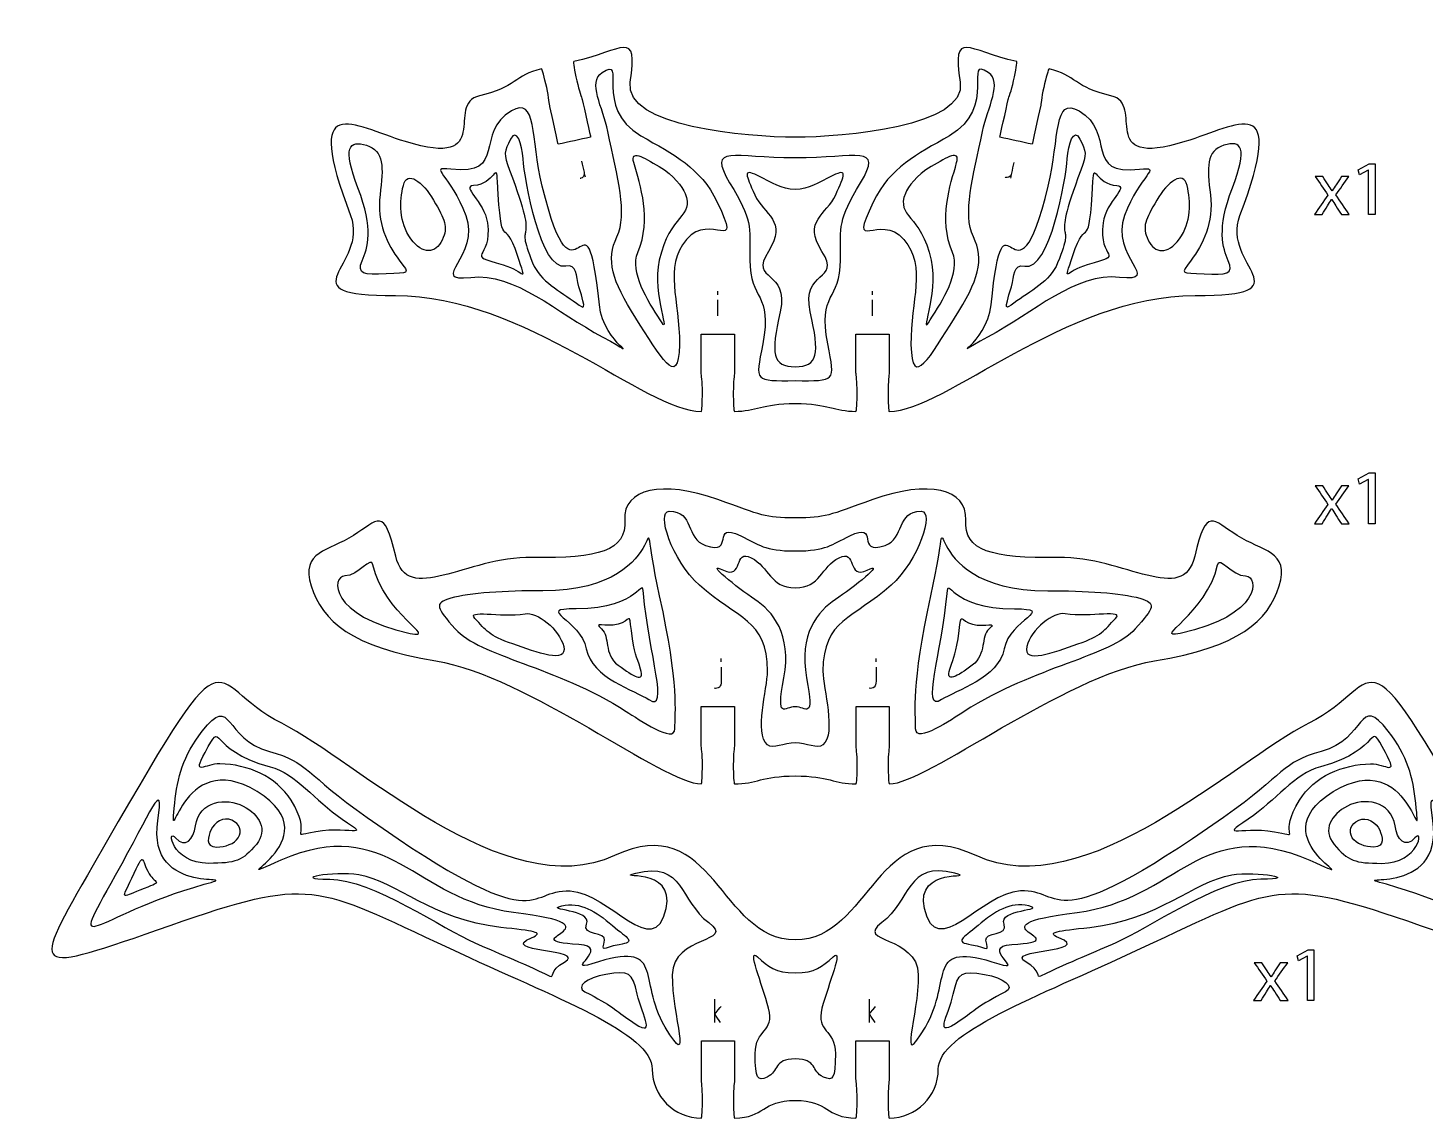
# Model space of a CAD drawing. Extents: x 0 to 1000, y 0 to 600.
# Drawn here: x 483.9 to 610.4, y 292.8 to 391.5 of the extents above; entities that cross this region are included whole.
import ezdxf

# ---------------------------------------------------------------- set-up
doc = ezdxf.new("R2010")
doc.units = 0
doc.header["$MEASUREMENT"] = 0
doc.layers.add('DEFAULT', color=7, linetype='CONTINUOUS')

msp = doc.modelspace()

# ---------------------------------------------------------------- linework, layer by layer
at = {"layer": 'DEFAULT', "color": 250}
for points in [[(605.26, 378.64), (605.25, 378.64), (604.45, 378.21), (604.33, 378.68), (605.33, 379.22), (605.86, 379.22), (605.86, 374.63), (605.26, 374.63)], [(605.26, 350.64), (605.25, 350.64), (604.45, 350.21), (604.33, 350.68), (605.33, 351.22), (605.86, 351.22), (605.86, 346.63), (605.26, 346.63)], [(599.73, 307.48), (599.72, 307.48), (598.92, 307.05), (598.8, 307.52), (599.8, 308.06), (600.33, 308.06), (600.33, 303.47), (599.73, 303.47)]]:
    msp.add_lwpolyline(points, close=True, dxfattribs=at)
for points in [[(546.35, 367.35), (546.35, 367.67)], [(560.36, 367.35), (560.36, 367.67)], [(546.35, 365.44), (546.35, 366.89)], [(560.36, 365.44), (560.36, 366.89)], [(546.66, 334.11), (546.66, 334.43)], [(560.68, 334.11), (560.68, 334.43)], [(546.08, 301.46), (546.08, 303.59)], [(560.08, 301.46), (560.08, 303.59)]]:
    msp.add_lwpolyline(points, dxfattribs=at)
at = {"layer": 'DEFAULT', "color": 1}
for points, knots in [([(589.56, 367.29), (577.77, 367.29), (566.92, 356.79), (561.86, 356.79), (561.81, 356.79), (561.76, 357.58), (561.76, 358.54), (561.77, 359.51), (561.86, 360.12), (561.86, 360.29), (561.86, 361.46), (561.86, 362.62), (561.86, 363.79), (560.86, 363.79), (559.86, 363.79), (558.86, 363.79), (558.86, 362.62), (558.86, 361.46), (558.86, 360.29), (558.86, 360.12), (558.96, 359.51), (558.96, 358.54), (558.96, 357.58), (558.92, 356.8), (558.86, 356.8), (556.88, 356.8), (556.39, 357.51), (553.35, 357.51), (550.32, 357.51), (549.83, 356.8), (547.85, 356.8), (547.79, 356.8), (547.75, 357.58), (547.75, 358.54), (547.75, 359.51), (547.85, 360.12), (547.85, 360.29), (547.85, 361.46), (547.85, 362.62), (547.85, 363.79), (546.85, 363.79), (545.85, 363.79), (544.85, 363.79), (544.85, 363.79), (544.85, 361.17), (544.85, 360.29), (544.85, 360.12), (544.95, 359.51), (544.95, 358.54), (544.95, 357.58), (544.9, 356.79), (544.85, 356.79), (539.79, 356.79), (528.94, 367.29), (517.15, 367.29), (506.86, 367.29), (514.81, 369.95), (513.09, 374.52), (508.77, 385.97), (513.18, 382.7), (518.07, 381.22), (526.24, 378.72), (521.54, 384.65), (524.77, 385.37), (528.01, 386.09), (527.99, 387.27), (530.37, 387.81), (530.43, 387.81), (530.64, 387.06), (530.85, 386.12), (531.06, 385.17), (531.1, 384.56), (531.14, 384.39), (531.33, 383.54), (531.9, 380.98), (531.9, 380.98), (532.87, 381.2), (533.85, 381.41), (534.83, 381.63), (534.83, 381.63), (534.26, 384.19), (534.06, 385.04), (534.02, 385.21), (533.8, 385.79), (533.58, 386.73), (533.37, 387.67), (533.24, 388.45), (533.3, 388.46), (537.78, 389.46), (539.16, 391.51), (538.41, 386.59), (537.8, 382.56), (549.03, 381.62), (553.36, 381.62), (557.68, 381.62), (568.91, 382.56), (568.3, 386.59), (567.55, 391.51), (568.94, 389.46), (573.41, 388.46), (573.46, 388.45), (573.34, 387.67), (573.13, 386.73), (572.92, 385.79), (572.69, 385.21), (572.65, 385.04), (572.46, 384.19), (571.89, 381.63), (571.89, 381.63), (572.86, 381.41), (573.84, 381.2), (574.81, 380.98), (574.81, 380.98), (575.38, 383.54), (575.57, 384.39), (575.62, 384.56), (575.65, 385.17), (575.86, 386.12), (576.07, 387.06), (576.28, 387.81), (576.34, 387.81), (578.72, 387.27), (578.71, 386.09), (581.95, 385.37), (585.18, 384.65), (580.47, 378.72), (588.64, 381.22), (593.53, 382.7), (597.94, 385.97), (593.62, 374.52), (591.9, 369.95), (599.85, 367.29), (589.56, 367.29)], [1, 1, 1, 1, 2, 2, 2, 3, 3, 3, 4, 4, 4, 13.92, 13.92, 13.92, 22.42, 22.42, 22.42, 32.34, 32.34, 32.34, 33.34, 33.34, 33.34, 34.34, 34.34, 34.34, 35.34, 35.34, 35.34, 36.34, 36.34, 36.34, 37.34, 37.34, 37.34, 38.34, 38.34, 38.34, 48.26, 48.26, 48.26, 56.75, 56.75, 56.75, 57.75, 57.75, 57.75, 58.75, 58.75, 58.75, 59.75, 59.75, 59.75, 60.75, 60.75, 60.75, 61.75, 61.75, 61.75, 62.75, 62.75, 62.75, 63.75, 63.75, 63.75, 64.75, 64.75, 64.75, 65.75, 65.75, 65.75, 66.75, 66.75, 66.75, 67.75, 67.75, 67.75, 76.251506, 76.251506, 76.251506, 77.251506, 77.251506, 77.251506, 78.251506, 78.251506, 78.251506, 79.251506, 79.251506, 79.251506, 80.251506, 80.251506, 80.251506, 81.251506, 81.251506, 81.251506, 82.251506, 82.251506, 82.251506, 83.251506, 83.251506, 83.251506, 84.251506, 84.251506, 84.251506, 85.251506, 85.251506, 85.251506, 86.251506, 86.251506, 86.251506, 94.743249, 94.743249, 94.743249, 95.743249, 95.743249, 95.743249, 96.743249, 96.743249, 96.743249, 97.743249, 97.743249, 97.743249, 98.743249, 98.743249, 98.743249, 99.743249, 99.743249, 99.743249, 100.743249, 100.743249, 100.743249, 101.743249, 101.743249, 101.743249, 101.743249]), ([(597.19, 340.99), (596.19, 337.84), (593.56, 335.45), (585.9, 334.21), (577.6, 332.86), (565.27, 323.07), (561.87, 323.07), (561.82, 323.07), (561.77, 323.85), (561.77, 324.82), (561.77, 325.79), (561.87, 326.4), (561.87, 326.57), (561.87, 327.74), (561.87, 328.91), (561.87, 330.07), (560.87, 330.07), (559.87, 330.07), (558.87, 330.07), (558.87, 328.91), (558.87, 327.74), (558.87, 326.57), (558.87, 326.4), (558.97, 325.79), (558.97, 324.82), (558.97, 323.85), (558.92, 323.07), (558.87, 323.07), (556.89, 323.07), (556.4, 323.79), (553.36, 323.79), (550.32, 323.79), (549.83, 323.07), (547.85, 323.07), (547.8, 323.07), (547.75, 323.85), (547.75, 324.82), (547.75, 325.79), (547.85, 326.4), (547.85, 326.57), (547.85, 327.74), (547.85, 328.91), (547.85, 330.07), (546.85, 330.07), (545.85, 330.07), (544.85, 330.07), (544.85, 328.91), (544.85, 327.74), (544.85, 326.57), (544.85, 326.4), (544.95, 325.79), (544.95, 324.82), (544.95, 323.85), (544.9, 323.07), (544.85, 323.07), (541.45, 323.07), (529.12, 332.86), (520.82, 334.21), (513.16, 335.45), (510.53, 337.84), (509.53, 340.99), (508.54, 344.15), (511.12, 344.15), (513.36, 345.56), (515.6, 346.97), (516.12, 348.23), (517.18, 343.7), (518.24, 339.16), (523.48, 343.65), (529.54, 343.57), (535.6, 343.49), (538.09, 344.15), (537.92, 346.97), (537.76, 349.79), (541.32, 350.61), (546.35, 348.82), (550.42, 347.37), (550.53, 347.16), (553.36, 347.16), (556.19, 347.16), (556.3, 347.37), (560.37, 348.82), (565.4, 350.61), (568.97, 349.79), (568.8, 346.97), (568.64, 344.15), (571.13, 343.49), (577.18, 343.57), (583.24, 343.65), (588.48, 339.16), (589.54, 343.7), (590.6, 348.23), (591.13, 346.97), (593.37, 345.56), (595.61, 344.15), (598.18, 344.15), (597.19, 340.99)], [1, 1, 1, 1, 2, 2, 2, 3, 3, 3, 4, 4, 4, 5, 5, 5, 14.93, 14.93, 14.93, 23.43, 23.43, 23.43, 33.36, 33.36, 33.36, 34.36, 34.36, 34.36, 35.36, 35.36, 35.36, 36.36, 36.36, 36.36, 37.36, 37.36, 37.36, 38.36, 38.36, 38.36, 39.36, 39.36, 39.36, 49.29, 49.29, 49.29, 57.79, 57.79, 57.79, 67.72, 67.72, 67.72, 68.72, 68.72, 68.72, 69.72, 69.72, 69.72, 70.72, 70.72, 70.72, 71.72, 71.72, 71.72, 72.72, 72.72, 72.72, 73.72, 73.72, 73.72, 74.72, 74.72, 74.72, 75.72, 75.72, 75.72, 76.72, 76.72, 76.72, 77.72, 77.72, 77.72, 78.72, 78.72, 78.72, 79.72, 79.72, 79.72, 80.72, 80.72, 80.72, 81.72, 81.72, 81.72, 82.72, 82.72, 82.72, 83.72, 83.72, 83.72, 83.72]), ([(609.95, 310.26), (597.16, 314.72), (596.97, 313.93), (584.68, 308.19), (574.92, 303.63), (566.31, 300.54), (566.31, 297.24), (566.31, 294.8), (564.32, 292.82), (561.86, 292.82), (561.81, 292.82), (561.76, 293.6), (561.76, 294.57), (561.76, 295.54), (561.86, 296.15), (561.86, 296.32), (561.86, 297.49), (561.86, 298.65), (561.86, 299.82), (560.86, 299.82), (559.86, 299.82), (558.86, 299.82), (558.86, 298.65), (558.86, 297.49), (558.86, 296.32), (558.86, 296.15), (558.96, 295.54), (558.96, 294.57), (558.96, 293.6), (558.92, 292.82), (558.86, 292.82), (556.11, 292.82), (556.4, 294.42), (553.36, 294.42), (550.32, 294.42), (550.61, 292.82), (547.86, 292.82), (547.8, 292.82), (547.76, 293.6), (547.76, 294.57), (547.76, 295.54), (547.86, 296.15), (547.86, 296.32), (547.86, 297.49), (547.86, 298.65), (547.86, 299.82), (546.86, 299.82), (545.86, 299.82), (544.86, 299.82), (544.86, 298.65), (544.86, 297.49), (544.86, 296.32), (544.86, 296.15), (544.96, 295.54), (544.96, 294.57), (544.96, 293.6), (544.91, 292.82), (544.86, 292.82), (542.4, 292.82), (540.41, 294.8), (540.41, 297.24), (540.41, 300.54), (531.8, 303.63), (522.04, 308.19), (509.75, 313.93), (509.56, 314.72), (496.77, 310.26), (483.88, 305.77), (484.02, 305.69), (489.78, 315.71), (502.95, 338.66), (499.56, 332.21), (506.86, 328.56), (513.6, 325.19), (527.13, 311.98), (536.98, 316.58), (546.01, 320.8), (546.48, 308.95), (553.36, 308.95), (560.24, 308.95), (560.7, 320.8), (569.73, 316.58), (579.59, 311.98), (593.13, 325.19), (599.86, 328.56), (607.16, 332.21), (603.77, 338.66), (616.94, 315.71), (622.7, 305.69), (622.84, 305.77), (609.95, 310.26)], [1, 1, 1, 1, 2, 2, 2, 3, 3, 3, 4, 4, 4, 5, 5, 5, 6, 6, 6, 15.92, 15.92, 15.92, 24.43, 24.43, 24.43, 34.35, 34.35, 34.35, 35.35, 35.35, 35.35, 36.35, 36.35, 36.35, 37.35, 37.35, 37.35, 38.35, 38.35, 38.35, 39.35, 39.35, 39.35, 40.35, 40.35, 40.35, 50.27, 50.27, 50.27, 58.78, 58.78, 58.78, 68.7, 68.7, 68.7, 69.7, 69.7, 69.7, 70.7, 70.7, 70.7, 71.7, 71.7, 71.7, 72.7, 72.7, 72.7, 73.7, 73.7, 73.7, 74.7, 74.7, 74.7, 75.7, 75.7, 75.7, 76.7, 76.7, 76.7, 77.7, 77.7, 77.7, 78.7, 78.7, 78.7, 79.7, 79.7, 79.7, 80.7, 80.7, 80.7, 81.7, 81.7, 81.7, 81.7])]:
    msp.add_open_spline(points, degree=3, knots=knots, dxfattribs=at)
at = {"layer": 'DEFAULT', "color": 5}
for points, knots in [([(536.38, 382.15), (537.26, 377.93), (538.21, 374.68), (537.21, 372.61), (536.22, 370.53), (536.72, 368.69), (538.92, 365.25), (541.12, 361.82), (542.79, 358.66), (542.87, 362.81), (542.94, 366.96), (541.37, 369.78), (543.52, 372.36), (545.68, 374.93), (548.65, 370.8), (546.29, 375.74), (544.76, 378.93), (542.36, 380.02), (539.39, 381.75), (534.96, 384.33), (538.21, 389.04), (535.87, 387.48), (534.55, 386.61), (535.94, 384.33), (536.38, 382.15)], [0, 0, 0, 0, 1, 1, 1, 2, 2, 2, 3, 3, 3, 4, 4, 4, 5, 5, 5, 6, 6, 6, 7, 7, 7, 8, 8, 8, 8]), ([(570.32, 382.15), (569.45, 377.93), (568.49, 374.68), (569.49, 372.61), (570.49, 370.53), (569.99, 368.69), (567.79, 365.25), (565.59, 361.81), (563.91, 358.66), (563.84, 362.81), (563.76, 366.96), (565.34, 369.78), (563.19, 372.36), (561.03, 374.93), (558.06, 370.8), (560.42, 375.74), (561.95, 378.93), (564.35, 380.02), (567.32, 381.75), (571.75, 384.33), (568.5, 389.04), (570.84, 387.48), (572.16, 386.61), (570.77, 384.33), (570.32, 382.15)], [0, 0, 0, 0, 1, 1, 1, 2, 2, 2, 3, 3, 3, 4, 4, 4, 5, 5, 5, 6, 6, 6, 7, 7, 7, 8, 8, 8, 8]), ([(535.62, 366.44), (535.99, 362.8), (540.1, 361.28), (535.93, 363.52), (531.76, 365.76), (527.96, 369.37), (523.97, 368.93), (519.99, 368.49), (524.9, 370.87), (523.53, 374.54), (522.16, 378.21), (519.99, 379), (522.17, 378.72), (527.27, 378.09), (524.29, 382.07), (527.65, 384.01), (529.99, 385.35), (529.38, 381.61), (530.45, 377.18), (533.54, 364.43), (534.36, 378.67), (535.62, 366.44)], [0, 0, 0, 0, 1, 1, 1, 2, 2, 2, 3, 3, 3, 4, 4, 4, 5, 5, 5, 6, 6, 6, 7, 7, 7, 7]), ([(571.09, 366.44), (570.72, 362.8), (566.61, 361.28), (570.78, 363.52), (574.95, 365.76), (578.75, 369.37), (582.73, 368.93), (586.72, 368.49), (581.8, 370.87), (583.17, 374.54), (584.54, 378.21), (586.72, 379), (584.54, 378.72), (579.44, 378.09), (582.42, 382.07), (579.06, 384.01), (576.72, 385.35), (577.33, 381.61), (576.26, 377.18), (573.17, 364.43), (572.34, 378.67), (571.09, 366.44)], [0, 0, 0, 0, 1, 1, 1, 2, 2, 2, 3, 3, 3, 4, 4, 4, 5, 5, 5, 6, 6, 6, 7, 7, 7, 7]), ([(514.53, 380.89), (512.98, 381.37), (512.33, 380.76), (513.76, 377.03), (515.2, 373.29), (514.64, 371.61), (514.14, 370.43), (513.64, 369.25), (514.26, 369.12), (516.32, 369.25), (518.37, 369.37), (518.56, 369.12), (517.5, 370.49), (516.44, 371.86), (515.45, 373.92), (515.76, 376.4), (516.07, 378.89), (516.15, 380.4), (514.53, 380.89)], [0, 0, 0, 0, 1, 1, 1, 2, 2, 2, 3, 3, 3, 4, 4, 4, 5, 5, 5, 6, 6, 6, 6]), ([(553.35, 379.74), (558.95, 379.74), (561.36, 380.99), (559.28, 377.5), (557.21, 374.02), (557.46, 373.68), (557.46, 370.53), (557.46, 366.78), (555.38, 367.58), (556.3, 362.9), (556.98, 359.39), (557.05, 359.58), (553.35, 359.58), (549.65, 359.58), (549.73, 359.39), (550.41, 362.9), (551.32, 367.58), (549.25, 366.78), (549.25, 370.53), (549.25, 373.69), (549.5, 374.02), (547.42, 377.5), (545.35, 380.99), (547.76, 379.74), (553.35, 379.74)], [0, 0, 0, 0, 1, 1, 1, 2, 2, 2, 3, 3, 3, 4, 4, 4, 5, 5, 5, 6, 6, 6, 7, 7, 7, 8, 8, 8, 8]), ([(592.18, 380.89), (593.73, 381.37), (594.37, 380.76), (592.94, 377.03), (591.51, 373.29), (592.07, 371.61), (592.57, 370.43), (593.07, 369.25), (592.44, 369.12), (590.39, 369.25), (588.33, 369.37), (588.15, 369.12), (589.21, 370.49), (590.26, 371.86), (591.26, 373.92), (590.95, 376.4), (590.64, 378.89), (590.56, 380.4), (592.18, 380.89)], [0, 0, 0, 0, 1, 1, 1, 2, 2, 2, 3, 3, 3, 4, 4, 4, 5, 5, 5, 6, 6, 6, 6]), ([(541.08, 340.1), (542.87, 331.95), (542.46, 329.52), (542.46, 328.06), (542.46, 326.65), (539.2, 328.91), (538.05, 329.64), (531.61, 333.75), (524.81, 334.58), (522.57, 337.11), (520.87, 339.02), (520.6, 339.43), (522.16, 339.88), (523.83, 340.36), (527.1, 340.56), (530.49, 340.56), (543.45, 340.56), (538.55, 351.64), (541.08, 340.1)], [0, 0, 0, 0, 1, 1, 1, 2, 2, 2, 3, 3, 3, 4, 4, 4, 5, 5, 5, 6, 6, 6, 6]), ([(565.64, 340.1), (563.85, 331.95), (564.26, 329.52), (564.26, 328.06), (564.26, 326.65), (567.52, 328.91), (568.67, 329.64), (575.1, 333.75), (581.9, 334.58), (584.15, 337.11), (585.85, 339.02), (586.12, 339.43), (584.55, 339.88), (582.88, 340.36), (579.62, 340.56), (576.23, 340.56), (563.27, 340.56), (568.17, 351.64), (565.64, 340.1)], [0, 0, 0, 0, 1, 1, 1, 2, 2, 2, 3, 3, 3, 4, 4, 4, 5, 5, 5, 6, 6, 6, 6]), ([(553.36, 326.79), (554.39, 326.79), (555.36, 326.17), (555.87, 326.61), (557.1, 327.66), (555.87, 331.67), (555.87, 333.29), (555.87, 337.99), (558.65, 338), (562.03, 341.05), (564.56, 343.33), (565.97, 347.76), (564.77, 347.76), (562.5, 347.76), (563.29, 345.28), (561.49, 344.66), (558.71, 343.7), (561.1, 346.88), (558.29, 345.53), (556.64, 344.74), (556.2, 344.16), (553.36, 344.16), (550.52, 344.16), (550.08, 344.74), (548.43, 345.53), (545.62, 346.87), (548.01, 343.7), (545.23, 344.66), (543.43, 345.28), (544.22, 347.76), (541.95, 347.76), (540.75, 347.76), (542.16, 343.33), (544.69, 341.05), (548.07, 338), (550.85, 337.99), (550.85, 333.29), (550.85, 331.67), (549.62, 327.66), (550.85, 326.61), (551.36, 326.18), (552.33, 326.79), (553.36, 326.79)], [1, 1, 1, 1, 2, 2, 2, 3, 3, 3, 4, 4, 4, 5, 5, 5, 6, 6, 6, 7, 7, 7, 8, 8, 8, 9, 9, 9, 10, 10, 10, 11, 11, 11, 12, 12, 12, 13, 13, 13, 14, 14, 14, 15, 15, 15, 15]), ([(518.5, 336.7), (511.09, 338.28), (511.34, 341.9), (512.58, 341.9), (513.82, 341.9), (514.94, 343.77), (515.12, 342.92), (516.08, 338.44), (521.16, 336.13), (518.5, 336.7)], [0, 0, 0, 0, 1, 1, 1, 2, 2, 2, 3, 3, 3, 3]), ([(588.21, 336.7), (595.62, 338.28), (595.37, 341.9), (594.14, 341.9), (592.89, 341.9), (591.78, 343.77), (591.6, 342.92), (590.64, 338.44), (585.56, 336.13), (588.21, 336.7)], [0, 0, 0, 0, 1, 1, 1, 2, 2, 2, 3, 3, 3, 3]), ([(506.77, 316.16), (516.58, 320.42), (518.82, 312.54), (527.84, 311.44), (538.3, 310.15), (527.19, 308.93), (533.76, 308.53), (536.74, 308.35), (532.37, 305.96), (534.94, 306.79), (541.76, 308.96), (538.98, 305.42), (541.58, 301.06), (544.18, 296.7), (542.16, 302.18), (542.22, 305.79), (542.29, 309.4), (548.05, 308.65), (545.52, 310.52), (542.9, 312.45), (543.28, 316.14), (538.92, 314.98), (536.74, 314.4), (542.54, 315.66), (541.66, 311.78), (540.56, 306.91), (536.57, 313.19), (532.97, 313.38), (528.93, 313.6), (530.66, 308.73), (514.58, 320.04), (508.91, 324.03), (509.32, 325.04), (505.74, 326), (501.57, 327.12), (502.41, 331.36), (499.66, 327.84), (497.93, 325.62), (497.4, 323.65), (497.17, 321.33), (496.62, 315.88), (497.62, 326.69), (504.64, 322.37), (511.87, 317.92), (500.42, 313.4), (506.77, 316.16)], [1, 1, 1, 1, 2, 2, 2, 3, 3, 3, 4, 4, 4, 5, 5, 5, 6, 6, 6, 7, 7, 7, 8, 8, 8, 9, 9, 9, 10, 10, 10, 11, 11, 11, 12, 12, 12, 13, 13, 13, 14, 14, 14, 15, 15, 15, 16, 16, 16, 16]), ([(599.95, 316.16), (590.14, 320.42), (587.9, 312.54), (578.88, 311.44), (568.42, 310.15), (579.53, 308.93), (572.96, 308.53), (569.98, 308.35), (574.35, 305.96), (571.78, 306.79), (564.96, 308.96), (567.74, 305.42), (565.14, 301.06), (562.54, 296.7), (564.56, 302.18), (564.5, 305.79), (564.43, 309.4), (558.67, 308.65), (561.2, 310.52), (563.82, 312.45), (563.44, 316.14), (567.8, 314.98), (569.98, 314.4), (564.18, 315.66), (565.06, 311.78), (566.16, 306.91), (570.15, 313.19), (573.75, 313.38), (577.79, 313.6), (576.06, 308.73), (592.14, 320.04), (597.81, 324.03), (597.4, 325.04), (600.98, 326), (605.15, 327.12), (604.31, 331.36), (607.06, 327.84), (608.79, 325.62), (609.32, 323.65), (609.55, 321.33), (610.1, 315.88), (609.1, 326.69), (602.08, 322.37), (594.85, 317.92), (606.3, 313.4), (599.95, 316.16)], [1, 1, 1, 1, 2, 2, 2, 3, 3, 3, 4, 4, 4, 5, 5, 5, 6, 6, 6, 7, 7, 7, 8, 8, 8, 9, 9, 9, 10, 10, 10, 11, 11, 11, 12, 12, 12, 13, 13, 13, 14, 14, 14, 15, 15, 15, 16, 16, 16, 16]), ([(499.83, 313.98), (489.59, 311.07), (487.25, 306.74), (491.78, 314.78), (495.03, 320.55), (496.25, 323.89), (495.64, 319.76), (494.56, 312.54), (504.01, 315.16), (499.83, 313.98)], [0, 0, 0, 0, 1, 1, 1, 2, 2, 2, 3, 3, 3, 3]), ([(606.89, 313.98), (617.13, 311.07), (619.47, 306.74), (614.94, 314.78), (611.69, 320.55), (610.47, 323.89), (611.09, 319.76), (612.16, 312.54), (602.71, 315.16), (606.89, 313.98)], [0, 0, 0, 0, 1, 1, 1, 2, 2, 2, 3, 3, 3, 3])]:
    msp.add_open_spline(points, degree=3, knots=knots, dxfattribs=at)
at = {"layer": 'DEFAULT', "color": 3}
for points, knots in [([(527.49, 378.63), (526.92, 380.13), (527.01, 380.32), (527.57, 381.43), (528.13, 382.55), (528.63, 381.04), (528.72, 379.65), (528.83, 377.88), (530.3, 369.46), (532.57, 369.94), (533.65, 370.16), (533.47, 369.07), (533.77, 368.08), (534.46, 365.8), (534.3, 366.06), (533.54, 366.61), (532.07, 367.67), (530.28, 368.53), (529.58, 370.24), (527.73, 374.76), (530.46, 370.79), (527.49, 378.63)], [0, 0, 0, 0, 1, 1, 1, 2, 2, 2, 3, 3, 3, 4, 4, 4, 5, 5, 5, 6, 6, 6, 7, 7, 7, 7]), ([(579.22, 378.63), (579.78, 380.13), (579.7, 380.32), (579.14, 381.43), (578.58, 382.56), (578.08, 381.04), (577.99, 379.65), (577.88, 377.88), (576.41, 369.46), (574.14, 369.94), (573.06, 370.16), (573.23, 369.07), (572.93, 368.08), (572.24, 365.8), (572.4, 366.06), (573.16, 366.61), (574.63, 367.67), (576.42, 368.53), (577.12, 370.24), (578.98, 374.76), (576.25, 370.79), (579.22, 378.63)], [0, 0, 0, 0, 1, 1, 1, 2, 2, 2, 3, 3, 3, 4, 4, 4, 5, 5, 5, 6, 6, 6, 7, 7, 7, 7]), ([(526.4, 377.6), (526.76, 370.77), (526.97, 374.79), (528.21, 370.92), (529.11, 368.14), (528.89, 369.52), (526.9, 370.07), (523.19, 371.11), (525.98, 370.4), (525.48, 373.87), (525.19, 375.85), (523.08, 377.16), (524.23, 377.24), (526.16, 377.36), (526.29, 379.55), (526.4, 377.6)], [0, 0, 0, 0, 1, 1, 1, 2, 2, 2, 3, 3, 3, 4, 4, 4, 5, 5, 5, 5]), ([(538.74, 379.32), (539.31, 377.21), (540.41, 374.31), (539.1, 371.18), (538.37, 369.41), (540.01, 366.82), (541.12, 365.08), (542.24, 363.3), (540.35, 367.29), (541.05, 370.49), (541.97, 374.68), (544.24, 374.37), (543.38, 376.53), (543.13, 377.14), (542.36, 378.19), (541.05, 378.96), (539.51, 379.85), (538.42, 380.52), (538.74, 379.32)], [0, 0, 0, 0, 1, 1, 1, 2, 2, 2, 3, 3, 3, 4, 4, 4, 5, 5, 5, 6, 6, 6, 6]), ([(567.97, 379.32), (567.4, 377.21), (566.3, 374.31), (567.6, 371.18), (568.34, 369.41), (566.69, 366.82), (565.59, 365.08), (564.47, 363.3), (566.36, 367.29), (565.66, 370.49), (564.74, 374.68), (562.47, 374.37), (563.33, 376.53), (563.57, 377.14), (564.34, 378.19), (565.66, 378.96), (567.19, 379.85), (568.29, 380.52), (567.97, 379.32)], [0, 0, 0, 0, 1, 1, 1, 2, 2, 2, 3, 3, 3, 4, 4, 4, 5, 5, 5, 6, 6, 6, 6]), ([(580.31, 377.6), (579.95, 370.77), (579.74, 374.79), (578.5, 370.92), (577.6, 368.14), (577.81, 369.52), (579.8, 370.07), (583.52, 371.11), (580.72, 370.4), (581.23, 373.87), (581.52, 375.85), (583.62, 377.16), (582.48, 377.24), (580.55, 377.36), (580.41, 379.55), (580.31, 377.6)], [0, 0, 0, 0, 1, 1, 1, 2, 2, 2, 3, 3, 3, 4, 4, 4, 5, 5, 5, 5]), ([(520.6, 375.92), (519.63, 377.6), (518.21, 378.66), (517.87, 377.25), (517.52, 375.84), (517.48, 373.88), (518.55, 372.41), (519.63, 370.95), (520.8, 371.09), (521.38, 372.31), (521.97, 373.54), (521.63, 374.15), (520.6, 375.92)], [0, 0, 0, 0, 1, 1, 1, 2, 2, 2, 3, 3, 3, 4, 4, 4, 4]), ([(553.35, 376.9), (554.59, 376.9), (555.4, 377.47), (556.77, 378.15), (558.14, 378.83), (557.83, 378.21), (557.02, 376.41), (556.21, 374.6), (553.99, 374.06), (555.78, 371.28), (557.58, 368.5), (553.85, 369.67), (554.72, 365.82), (555.59, 361.96), (555.42, 360.84), (553.36, 360.84), (551.3, 360.84), (551.12, 361.96), (551.99, 365.82), (552.87, 369.67), (549.13, 368.5), (550.93, 371.28), (552.73, 374.06), (550.5, 374.6), (549.69, 376.41), (548.88, 378.21), (548.57, 378.83), (549.94, 378.15), (551.3, 377.47), (552.11, 376.9), (553.35, 376.9)], [1, 1, 1, 1, 2, 2, 2, 3, 3, 3, 4, 4, 4, 5, 5, 5, 6, 6, 6, 7, 7, 7, 8, 8, 8, 9, 9, 9, 10, 10, 10, 11, 11, 11, 11]), ([(586.1, 375.92), (587.07, 377.6), (588.5, 378.66), (588.84, 377.25), (589.18, 375.84), (589.23, 373.88), (588.15, 372.41), (587.08, 370.95), (585.91, 371.09), (585.32, 372.31), (584.73, 373.54), (585.07, 374.15), (586.1, 375.92)], [0, 0, 0, 0, 1, 1, 1, 2, 2, 2, 3, 3, 3, 4, 4, 4, 4]), ([(553.36, 330.06), (554.32, 330.06), (555.13, 328.73), (554.39, 332.67), (553.64, 336.61), (555.42, 338.73), (557, 339.77), (558.58, 340.8), (561.69, 343.3), (559.87, 342.42), (558.04, 341.55), (558.95, 344.37), (557.33, 343.55), (555.71, 342.72), (555.63, 340.82), (553.36, 340.82), (551.08, 340.82), (551, 342.71), (549.38, 343.55), (547.76, 344.37), (548.68, 341.55), (546.85, 342.42), (545.02, 343.3), (548.14, 340.8), (549.71, 339.77), (551.29, 338.73), (553.07, 336.61), (552.33, 332.67), (551.58, 328.73), (552.4, 330.06), (553.36, 330.06)], [1, 1, 1, 1, 2, 2, 2, 3, 3, 3, 4, 4, 4, 5, 5, 5, 6, 6, 6, 7, 7, 7, 8, 8, 8, 9, 9, 9, 10, 10, 10, 11, 11, 11, 11]), ([(539.61, 340.32), (540.11, 334.87), (541.98, 329.46), (540.11, 330.7), (538.85, 331.54), (534.94, 332.63), (534.44, 335.31), (533.94, 337.99), (529.64, 338.92), (533.51, 338.92), (539.49, 338.92), (539.46, 341.99), (539.61, 340.32)], [0, 0, 0, 0, 1, 1, 1, 2, 2, 2, 3, 3, 3, 4, 4, 4, 4]), ([(567.11, 340.32), (566.61, 334.87), (564.74, 329.46), (566.61, 330.7), (567.87, 331.54), (571.78, 332.63), (572.28, 335.31), (572.78, 337.99), (577.08, 338.92), (573.21, 338.92), (567.23, 338.92), (567.26, 341.99), (567.11, 340.32)], [0, 0, 0, 0, 1, 1, 1, 2, 2, 2, 3, 3, 3, 4, 4, 4, 4]), ([(524.35, 338.05), (525.39, 336.97), (525.6, 336.48), (527.78, 335.74), (529.96, 335), (532.76, 333.88), (532.39, 335.5), (532.01, 337.11), (529.95, 338.65), (528.9, 338.48), (526.6, 338.11), (523.53, 338.9), (524.35, 338.05)], [0, 0, 0, 0, 1, 1, 1, 2, 2, 2, 3, 3, 3, 4, 4, 4, 4]), ([(538.52, 336.96), (538.8, 334.7), (538.96, 334.78), (539.36, 333.47), (539.76, 332.16), (538.71, 332.79), (537.33, 333.82), (535.96, 334.84), (536.62, 336.43), (535.81, 337.11), (535, 337.8), (536.15, 337.23), (537.31, 337.52), (538.46, 337.8), (538.29, 338.77), (538.52, 336.96)], [0, 0, 0, 0, 1, 1, 1, 2, 2, 2, 3, 3, 3, 4, 4, 4, 5, 5, 5, 5]), ([(568.2, 336.96), (567.91, 334.7), (567.76, 334.78), (567.36, 333.47), (566.95, 332.16), (568.01, 332.79), (569.38, 333.82), (570.75, 334.84), (570.1, 336.43), (570.91, 337.11), (571.72, 337.8), (570.57, 337.23), (569.41, 337.52), (568.26, 337.8), (568.43, 338.77), (568.2, 336.96)], [0, 0, 0, 0, 1, 1, 1, 2, 2, 2, 3, 3, 3, 4, 4, 4, 5, 5, 5, 5]), ([(582.36, 338.05), (581.32, 336.97), (581.12, 336.48), (578.94, 335.74), (576.76, 335), (573.96, 333.88), (574.33, 335.5), (574.7, 337.11), (576.77, 338.65), (577.81, 338.48), (580.12, 338.11), (583.19, 338.9), (582.36, 338.05)], [0, 0, 0, 0, 1, 1, 1, 2, 2, 2, 3, 3, 3, 4, 4, 4, 4]), ([(499.92, 325.93), (498.68, 323.66), (499.92, 324.92), (501.26, 324.89), (503.78, 324.84), (506.34, 323.77), (507.71, 321.59), (509.66, 318.47), (507.64, 318.23), (509.31, 318.62), (512.8, 319.43), (515.25, 317.93), (512.34, 319.89), (509.82, 321.59), (508.16, 323.99), (505.8, 324.62), (499.96, 326.18), (501.67, 329.12), (499.92, 325.93)], [0, 0, 0, 0, 1, 1, 1, 2, 2, 2, 3, 3, 3, 4, 4, 4, 5, 5, 5, 6, 6, 6, 6]), ([(606.8, 325.93), (608.04, 323.66), (606.8, 324.92), (605.46, 324.89), (602.94, 324.84), (600.38, 323.77), (599.01, 321.59), (597.06, 318.47), (599.08, 318.23), (597.41, 318.62), (593.92, 319.43), (591.47, 317.93), (594.38, 319.89), (596.9, 321.59), (598.56, 323.99), (600.92, 324.62), (606.76, 326.18), (605.05, 329.12), (606.8, 325.93)], [0, 0, 0, 0, 1, 1, 1, 2, 2, 2, 3, 3, 3, 4, 4, 4, 5, 5, 5, 6, 6, 6, 6]), ([(500.26, 315.88), (502.66, 315.88), (503.34, 316.11), (504.56, 317.6), (505.65, 318.93), (504.83, 320.29), (503.36, 321.07), (501.88, 321.85), (499.39, 321.57), (499.05, 319.27), (498.87, 318.05), (498.1, 317.18), (497.25, 318.18), (496.4, 319.18), (496.84, 315.89), (500.26, 315.88)], [0, 0, 0, 0, 1, 1, 1, 2, 2, 2, 3, 3, 3, 4, 4, 4, 5, 5, 5, 5]), ([(606.46, 315.88), (604.06, 315.88), (603.38, 316.11), (602.16, 317.6), (601.07, 318.93), (601.88, 320.29), (603.36, 321.07), (604.83, 321.85), (607.33, 321.57), (607.67, 319.27), (607.84, 318.05), (608.62, 317.18), (609.47, 318.18), (610.32, 319.18), (609.88, 315.89), (606.46, 315.88)], [0, 0, 0, 0, 1, 1, 1, 2, 2, 2, 3, 3, 3, 4, 4, 4, 5, 5, 5, 5]), ([(502.92, 318.19), (502.59, 317.66), (501.73, 317.35), (500.97, 317.35), (499.87, 317.35), (500.22, 318.35), (500.44, 318.88), (500.74, 319.61), (501.63, 320.11), (502.33, 319.79), (503.08, 319.46), (503.29, 318.79), (502.92, 318.19)], [0, 0, 0, 0, 1, 1, 1, 2, 2, 2, 3, 3, 3, 4, 4, 4, 4]), ([(603.8, 318.19), (604.13, 317.66), (604.99, 317.35), (605.75, 317.35), (606.85, 317.35), (606.5, 318.35), (606.28, 318.88), (605.98, 319.61), (605.09, 320.11), (604.39, 319.79), (603.64, 319.46), (603.43, 318.79), (603.8, 318.19)], [0, 0, 0, 0, 1, 1, 1, 2, 2, 2, 3, 3, 3, 4, 4, 4, 4]), ([(494.85, 314.94), (494.09, 316.21), (494.52, 317.22), (493.27, 314.53), (492.36, 312.57), (492.26, 312.75), (494.02, 313.45), (496.26, 314.34), (495.47, 313.91), (494.85, 314.94)], [0, 0, 0, 0, 1, 1, 1, 2, 2, 2, 3, 3, 3, 3]), ([(531.14, 305.66), (528.54, 306.93), (526.06, 307.92), (524.33, 308.68), (521.6, 309.88), (515, 314.44), (511.21, 314.44), (507.41, 314.44), (511.55, 315.22), (513.84, 314.83), (517.34, 314.23), (520.39, 310.8), (526.69, 310.08), (529.62, 309.75), (530.73, 309.65), (529.49, 309.15), (526.24, 307.8), (534.64, 308.15), (532.45, 306.94), (531.08, 306.18), (531.54, 305.47), (531.14, 305.66)], [0, 0, 0, 0, 1, 1, 1, 2, 2, 2, 3, 3, 3, 4, 4, 4, 5, 5, 5, 6, 6, 6, 7, 7, 7, 7]), ([(575.58, 305.66), (578.18, 306.93), (580.66, 307.92), (582.39, 308.68), (585.12, 309.88), (591.72, 314.44), (595.51, 314.44), (599.31, 314.44), (595.17, 315.22), (592.88, 314.83), (589.38, 314.23), (586.33, 310.8), (580.03, 310.08), (577.1, 309.75), (575.99, 309.65), (577.23, 309.15), (580.48, 307.8), (572.08, 308.15), (574.27, 306.94), (575.64, 306.18), (575.18, 305.47), (575.58, 305.66)], [0, 0, 0, 0, 1, 1, 1, 2, 2, 2, 3, 3, 3, 4, 4, 4, 5, 5, 5, 6, 6, 6, 7, 7, 7, 7]), ([(536.81, 310.25), (535.27, 311.56), (533.93, 312.42), (532.21, 312.02), (530.5, 311.62), (535.05, 311.75), (534.45, 310.37), (534, 309.35), (536.26, 309.64), (536.1, 308.91), (535.86, 307.75), (535.81, 308.24), (537.41, 308.51), (538.98, 308.78), (538.22, 309.05), (536.81, 310.25)], [0, 0, 0, 0, 1, 1, 1, 2, 2, 2, 3, 3, 3, 4, 4, 4, 5, 5, 5, 5]), ([(569.91, 310.25), (571.45, 311.56), (572.79, 312.42), (574.51, 312.02), (576.22, 311.62), (571.67, 311.75), (572.27, 310.37), (572.72, 309.35), (570.46, 309.64), (570.62, 308.91), (570.87, 307.75), (570.91, 308.24), (569.31, 308.51), (567.74, 308.78), (568.5, 309.05), (569.91, 310.25)], [0, 0, 0, 0, 1, 1, 1, 2, 2, 2, 3, 3, 3, 4, 4, 4, 5, 5, 5, 5]), ([(553.36, 298.17), (555.38, 298.17), (554.79, 297.04), (555.91, 296.53), (556.78, 296.15), (556.99, 296.33), (556.99, 298.64), (556.99, 300.95), (555.2, 300.52), (555.78, 302.76), (556.37, 305), (557.78, 308.28), (556.78, 307.41), (555.78, 306.54), (555.18, 305.96), (553.36, 305.96), (551.54, 305.96), (550.94, 306.54), (549.94, 307.41), (548.95, 308.28), (550.36, 305), (550.94, 302.76), (551.52, 300.52), (549.73, 300.95), (549.73, 298.64), (549.73, 296.33), (549.94, 296.14), (550.81, 296.53), (551.93, 297.04), (551.34, 298.17), (553.36, 298.17)], [1, 1, 1, 1, 2, 2, 2, 3, 3, 3, 4, 4, 4, 5, 5, 5, 6, 6, 6, 7, 7, 7, 8, 8, 8, 9, 9, 9, 10, 10, 10, 11, 11, 11, 11]), ([(534.31, 304.25), (533.45, 304.69), (534.47, 305.54), (536.22, 305.82), (538.3, 306.16), (538.61, 306.04), (539.05, 304.05), (539.49, 302.06), (540.98, 299.84), (538.43, 301.64), (537.11, 302.56), (536.77, 303), (534.31, 304.25)], [0, 0, 0, 0, 1, 1, 1, 2, 2, 2, 3, 3, 3, 4, 4, 4, 4]), ([(572.41, 304.25), (573.27, 304.69), (572.25, 305.54), (570.51, 305.82), (568.42, 306.16), (568.11, 306.04), (567.67, 304.05), (567.23, 302.06), (565.74, 299.84), (568.29, 301.64), (569.61, 302.56), (569.95, 303), (572.41, 304.25)], [0, 0, 0, 0, 1, 1, 1, 2, 2, 2, 3, 3, 3, 4, 4, 4, 4])]:
    msp.add_open_spline(points, degree=3, knots=knots, dxfattribs=at)
at = {"layer": 'DEFAULT', "color": 250}
for points, knots in [([(534.26, 378.3), (534.24, 378.09), (534.11, 377.94), (533.94, 377.9), (533.91, 377.89), (533.89, 377.89), (533.87, 377.89)], [0, 0, 0, 0, 1, 1, 1, 2, 2, 2, 2]), ([(534.01, 379.44), (534.09, 379.11), (534.16, 378.79), (534.23, 378.46), (534.26, 378.3), (534.3, 378.15), (534.34, 378.02)], [0, 0, 0, 0, 2.826606, 2.826606, 2.826606, 3.826606, 3.826606, 3.826606, 3.826606]), ([(573.15, 379.33), (573.08, 379.01), (573.01, 378.69), (572.94, 378.36), (572.9, 378.2), (572.87, 378.05), (572.85, 377.92)], [0, 0, 0, 0, 2.826606, 2.826606, 2.826606, 3.826606, 3.826606, 3.826606, 3.826606]), ([(572.9, 378.2), (572.79, 378.02), (572.61, 377.93), (572.43, 377.97), (572.41, 377.98), (572.39, 377.99), (572.36, 378)], [0, 0, 0, 0, 1, 1, 1, 2, 2, 2, 2]), ([(601.14, 378.05), (601.3, 377.8), (601.46, 377.56), (601.62, 377.31), (601.75, 377.12), (601.86, 376.95), (601.97, 376.76), (601.98, 376.76), (601.98, 376.76), (601.99, 376.76), (602.1, 376.96), (602.22, 377.14), (602.33, 377.32), (602.49, 377.56), (602.65, 377.8), (602.81, 378.05), (603.03, 378.05), (603.26, 378.05), (603.48, 378.05), (603.09, 377.5), (602.7, 376.95), (602.32, 376.4), (602.71, 375.81), (603.11, 375.22), (603.51, 374.63), (603.28, 374.63), (603.04, 374.63), (602.81, 374.63), (602.64, 374.89), (602.48, 375.15), (602.31, 375.4), (602.17, 375.6), (602.06, 375.79), (601.94, 375.99), (601.94, 375.99), (601.93, 375.99), (601.93, 375.99), (601.81, 375.79), (601.69, 375.61), (601.57, 375.4), (601.4, 375.15), (601.24, 374.89), (601.07, 374.63), (600.85, 374.63), (600.62, 374.63), (600.39, 374.63), (600.79, 375.21), (601.2, 375.79), (601.6, 376.38), (601.22, 376.93), (600.83, 377.49), (600.45, 378.05), (600.68, 378.05), (600.91, 378.05), (601.14, 378.05)], [1.96, 1.96, 1.96, 1.96, 4.456157, 4.456157, 4.456157, 5.456157, 5.456157, 5.456157, 5.516157, 5.516157, 5.516157, 6.516157, 6.516157, 6.516157, 8.984598, 8.984598, 8.984598, 10.884598, 10.884598, 10.884598, 16.611063, 16.611063, 16.611063, 22.657549, 22.657549, 22.657549, 24.657549, 24.657549, 24.657549, 27.259241, 27.259241, 27.259241, 28.259241, 28.259241, 28.259241, 28.299241, 28.299241, 28.299241, 29.299241, 29.299241, 29.299241, 31.890071, 31.890071, 31.890071, 33.830071, 33.830071, 33.830071, 39.849805, 39.849805, 39.849805, 45.614005, 45.614005, 45.614005, 47.574005, 47.574005, 47.574005, 47.574005]), ([(601.14, 350.05), (601.3, 349.8), (601.46, 349.56), (601.62, 349.31), (601.75, 349.12), (601.86, 348.95), (601.97, 348.76), (601.98, 348.76), (601.98, 348.76), (601.99, 348.76), (602.1, 348.96), (602.22, 349.14), (602.33, 349.32), (602.49, 349.56), (602.65, 349.81), (602.81, 350.05), (603.03, 350.05), (603.26, 350.05), (603.48, 350.05), (603.09, 349.5), (602.7, 348.95), (602.32, 348.4), (602.71, 347.81), (603.11, 347.22), (603.51, 346.63), (603.28, 346.63), (603.04, 346.63), (602.81, 346.63), (602.64, 346.89), (602.48, 347.15), (602.31, 347.4), (602.17, 347.6), (602.06, 347.79), (601.94, 347.99), (601.94, 347.99), (601.93, 347.99), (601.93, 347.99), (601.81, 347.79), (601.69, 347.61), (601.57, 347.4), (601.4, 347.15), (601.24, 346.89), (601.07, 346.63), (600.85, 346.63), (600.62, 346.63), (600.39, 346.63), (600.79, 347.21), (601.2, 347.79), (601.6, 348.38), (601.22, 348.93), (600.83, 349.49), (600.45, 350.05), (600.68, 350.05), (600.91, 350.05), (601.14, 350.05)], [0, 0, 0, 0, 2.496157, 2.496157, 2.496157, 3.496157, 3.496157, 3.496157, 3.556157, 3.556157, 3.556157, 4.556157, 4.556157, 4.556157, 7.024598, 7.024598, 7.024598, 8.924598, 8.924598, 8.924598, 14.651063, 14.651063, 14.651063, 20.697549, 20.697549, 20.697549, 22.697549, 22.697549, 22.697549, 25.299241, 25.299241, 25.299241, 26.299241, 26.299241, 26.299241, 26.339241, 26.339241, 26.339241, 27.339241, 27.339241, 27.339241, 29.930071, 29.930071, 29.930071, 31.870071, 31.870071, 31.870071, 37.889805, 37.889805, 37.889805, 43.654005, 43.654005, 43.654005, 45.614005, 45.614005, 45.614005, 45.614005]), ([(546.66, 333.64), (546.66, 333.22), (546.66, 332.79), (546.66, 332.37), (546.66, 332.12), (546.62, 331.96), (546.49, 331.84), (546.37, 331.73), (546.18, 331.69), (546.04, 331.73)], [0, 0, 0, 0, 3.58, 3.58, 3.58, 4.58, 4.58, 4.58, 5.58, 5.58, 5.58, 5.58]), ([(560.68, 333.64), (560.68, 333.22), (560.68, 332.79), (560.68, 332.37), (560.68, 332.12), (560.63, 331.96), (560.51, 331.84), (560.39, 331.73), (560.2, 331.69), (560.06, 331.73)], [0, 0, 0, 0, 3.58, 3.58, 3.58, 4.58, 4.58, 4.58, 5.58, 5.58, 5.58, 5.58]), ([(595.61, 306.88), (595.77, 306.64), (595.93, 306.4), (596.09, 306.15), (596.22, 305.96), (596.32, 305.78), (596.44, 305.59), (596.44, 305.59), (596.45, 305.59), (596.46, 305.59), (596.57, 305.8), (596.68, 305.97), (596.8, 306.16), (596.96, 306.4), (597.12, 306.64), (597.28, 306.88), (597.5, 306.88), (597.72, 306.88), (597.95, 306.88), (597.56, 306.33), (597.17, 305.78), (596.78, 305.23), (597.18, 304.65), (597.58, 304.06), (597.98, 303.47), (597.75, 303.47), (597.51, 303.47), (597.28, 303.47), (597.11, 303.73), (596.94, 303.98), (596.78, 304.24), (596.64, 304.44), (596.53, 304.63), (596.41, 304.83), (596.4, 304.83), (596.4, 304.83), (596.4, 304.83), (596.28, 304.63), (596.16, 304.44), (596.04, 304.24), (595.87, 303.98), (595.71, 303.73), (595.54, 303.47), (595.31, 303.47), (595.09, 303.47), (594.86, 303.47), (595.26, 304.05), (595.67, 304.63), (596.07, 305.21), (595.69, 305.77), (595.3, 306.33), (594.91, 306.88), (595.14, 306.88), (595.37, 306.88), (595.61, 306.88)], [0, 0, 0, 0, 2.496157, 2.496157, 2.496157, 3.496157, 3.496157, 3.496157, 3.556157, 3.556157, 3.556157, 4.556157, 4.556157, 4.556157, 7.024598, 7.024598, 7.024598, 8.924598, 8.924598, 8.924598, 14.651063, 14.651063, 14.651063, 20.697549, 20.697549, 20.697549, 22.697549, 22.697549, 22.697549, 25.299241, 25.299241, 25.299241, 26.299241, 26.299241, 26.299241, 26.339241, 26.339241, 26.339241, 27.339241, 27.339241, 27.339241, 29.930071, 29.930071, 29.930071, 31.870071, 31.870071, 31.870071, 37.889805, 37.889805, 37.889805, 43.654005, 43.654005, 43.654005, 45.614005, 45.614005, 45.614005, 45.614005]), ([(546.58, 301.46), (546.42, 301.72), (546.25, 301.99), (546.08, 302.25), (546.12, 302.3), (546.64, 302.92), (546.64, 302.92)], [0, 0, 0, 0, 2.643728, 2.643728, 2.643728, 3.643728, 3.643728, 3.643728, 3.643728]), ([(560.59, 301.46), (560.42, 301.72), (560.25, 301.99), (560.08, 302.25), (560.12, 302.3), (560.64, 302.92), (560.64, 302.92)], [0, 0, 0, 0, 2.643728, 2.643728, 2.643728, 3.643728, 3.643728, 3.643728, 3.643728])]:
    msp.add_open_spline(points, degree=3, knots=knots, dxfattribs=at)

doc.saveas('drawing.dxf')
